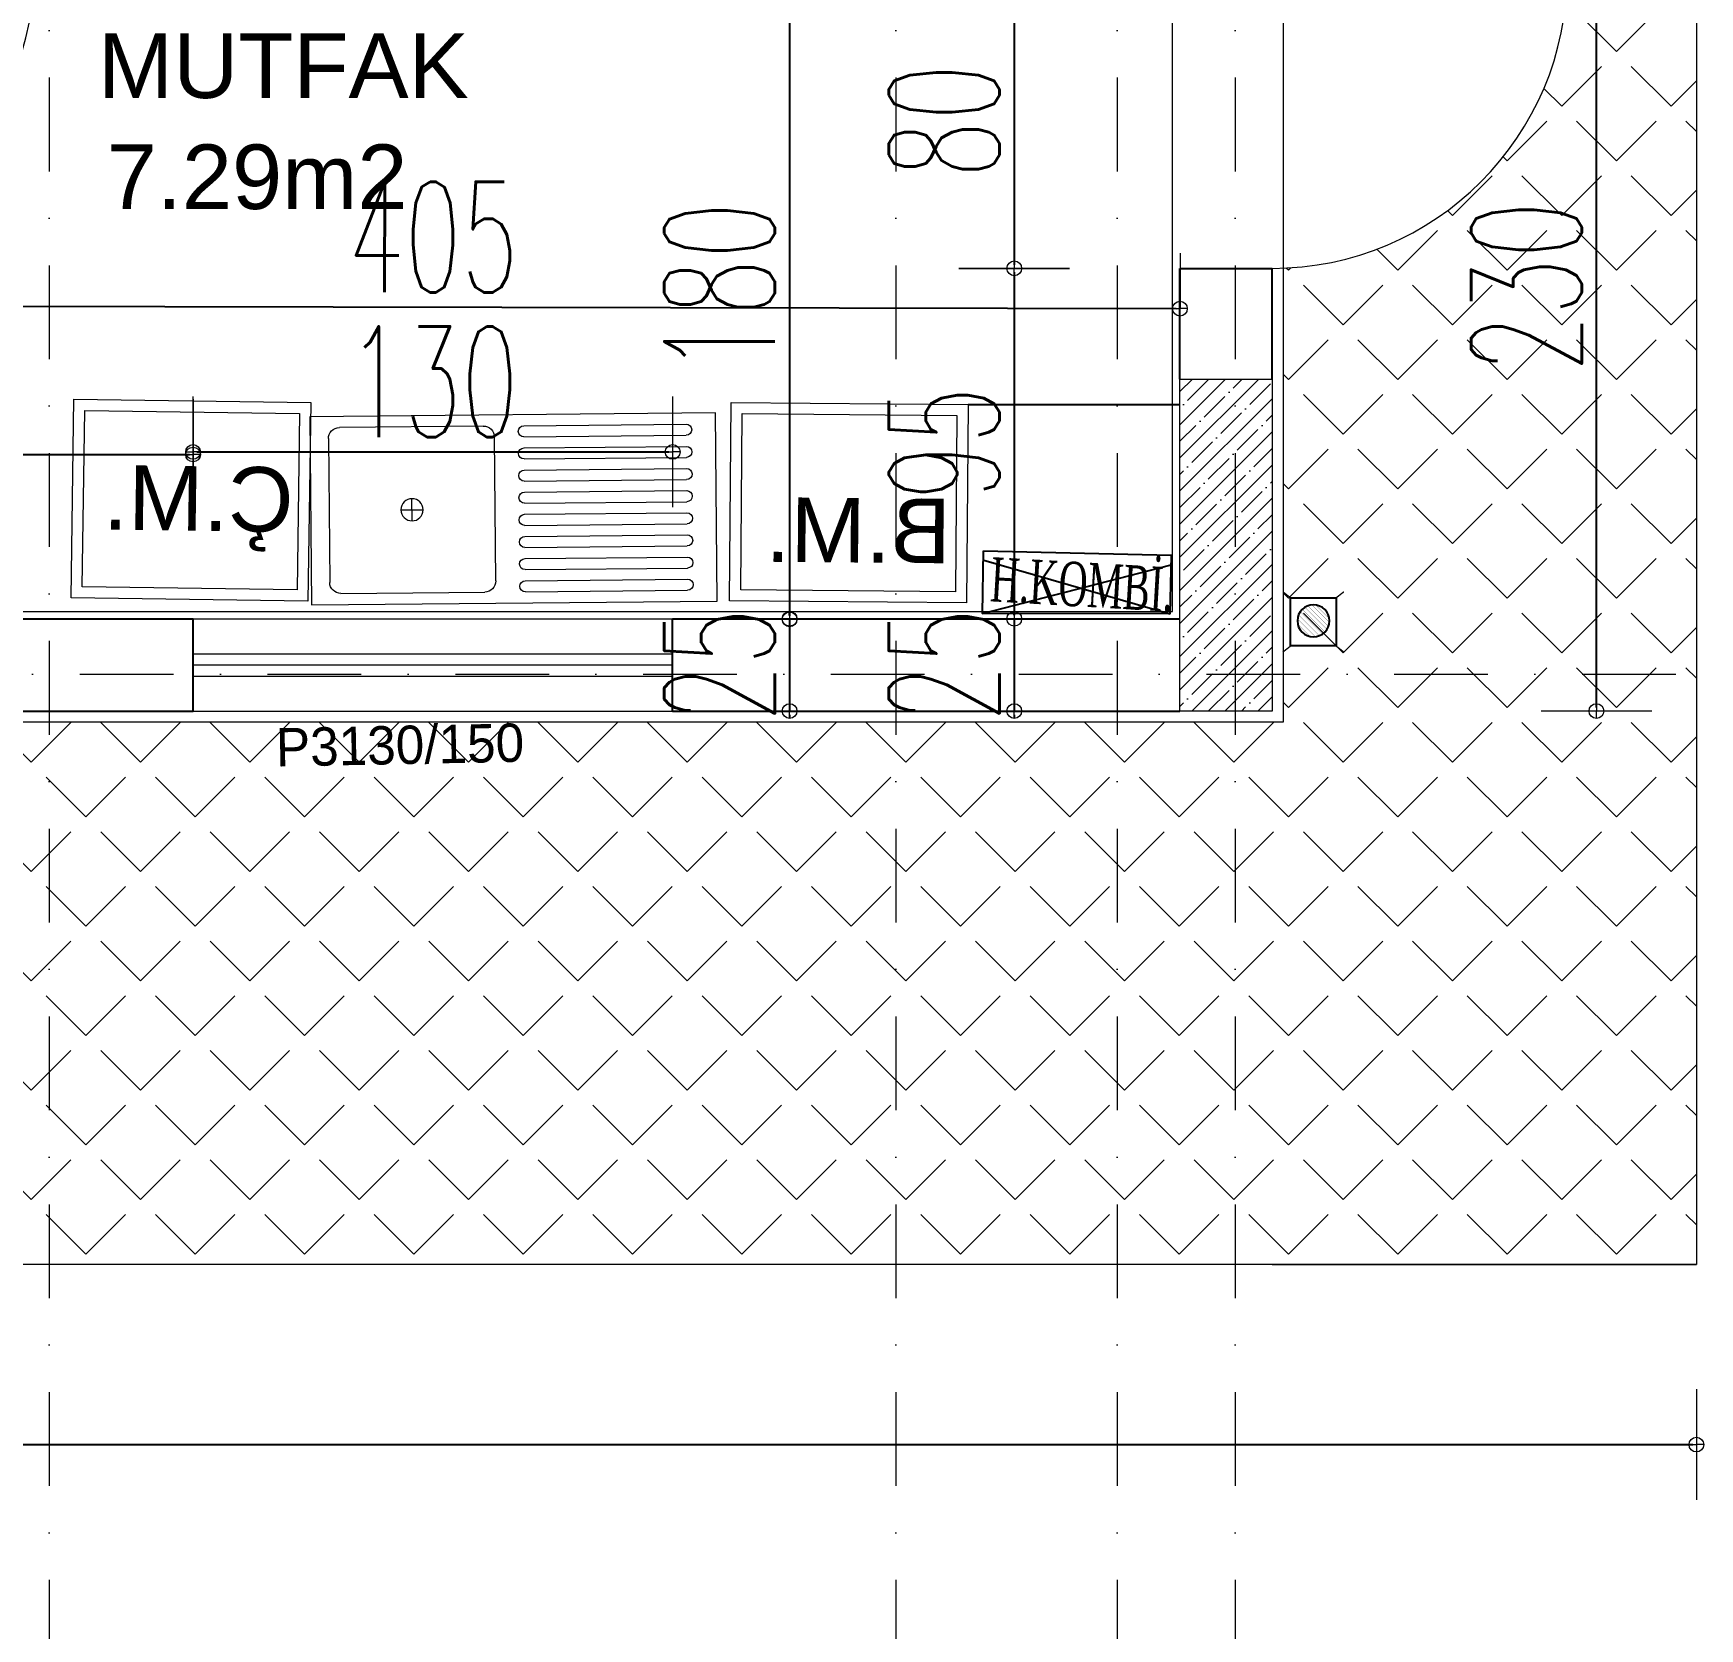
# Model space of a CAD drawing. Header units: millimetres. Extents: x -16104 to 67872, y -88009 to 12107.
# Drawn here: x 8505.8 to 8957.5, y 9366.8 to 9799.3 of the extents above; entities that cross this region are included whole.
import ezdxf

# ---------------------------------------------------------------- set-up
doc = ezdxf.new("R2010")
doc.units = ezdxf.units.MM
doc.linetypes.add('DASHDOTX2', pattern=[50.8, 25.4, -12.7, 0, -12.7])
doc.layers.get('0').update_dxf_attribs({"color": 241})
for name, color, linetype, lineweight in [('akslar', 144, 'Continuous', 20), ('balkon', 6, 'Continuous', 5), ('duvar', 123, 'Continuous', 25), ('emsal&kolon', 1, 'Continuous', 5), ('kapı', 3, 'Continuous', 5), ('kolon', 1, 'Continuous', 5), ('OLCU', 54, 'Continuous', 13), ('PASEMCON', 2, 'Continuous', 9), ('pencere', 5, 'Continuous', 5), ('POZ', 36, 'Continuous', 18), ('SıVA', 40, 'Continuous', 9), ('tefriş', 30, 'Continuous', 5), ('ÖLÇÜ', 252, 'Continuous', 20)]:
    doc.layers.add(name, color=color, linetype=linetype, lineweight=lineweight)
doc.styles.add('DIM', font='Txttw.shx', dxfattribs={"width": 0.6})
doc.styles.add('DIN', font='times.ttf', dxfattribs={"width": 0.6})
doc.styles.add('M2', font='stylu.ttf', dxfattribs={"height": 10})
doc.dimstyles.new('50', dxfattribs={"dimscale": 0, "dimtxt": 30, "dimasz": 1, "dimexe": 0, "dimexo": 2, "dimgap": 4, "dimtad": 1, "dimdec": 0, "dimzin": 0, "dimdsep": 46, "dimtxsty": 'DIM', "dimblk1": 'DOT', "dimblk2": 'DOT', "dimsah": 1, "dimcen": 1.5, "dimdle": 3, "dimse1": 1, "dimse2": 1, "dimclrd": 256, "dimclre": 9, "dimclrt": 256, "dimadec": 0, "dimazin": 0, "dimtfac": 0.24, "dimtdec": 0, "dimtix": 1, "dimtmove": 2, "dimatfit": 3, "dimldrblk": 'DOT', "dimfxl": 0, "dimtolj": 1, "dimtzin": 15, "dimarcsym": 0})

# ---------------------------------------------------------------- blocks, each defined once
blk = doc.blocks.new('nb')
at = {"layer": 'tefriş'}
for points in [[(2093.6, -356.31), (2093.6, -292.09), (2039.78, -292.09), (2039.78, -356.31)], [(2090.6, -353.31), (2090.6, -295.09), (2042.78, -295.09), (2042.78, -353.31)]]:
    blk.add_lwpolyline(points, close=True, dxfattribs=at)
at = {"layer": 'tefriş', "insert": (2053.03, -347.96), "char_height": 17.5, "width": 1076.8413, "attachment_point": 9, "rotation": 270}
blk.add_mtext('{\\fArial|b0|i0|c162|p34;Ç.M.}', dxfattribs=at)
blk = doc.blocks.new('öu')
at = {"layer": 'tefriş'}
for points in [[(2090.97, -468.94), (2090.97, -404.72), (2037.16, -404.72), (2037.16, -468.94)], [(2087.97, -465.94), (2087.97, -407.72), (2040.16, -407.72), (2040.16, -465.94)]]:
    blk.add_lwpolyline(points, close=True, dxfattribs=at)
at = {"layer": 'tefriş', "insert": (2047.87, -459.36), "char_height": 17.5, "width": 1076.8413, "attachment_point": 9, "rotation": 270}
blk.add_mtext('{\\fArial|b0|i0|c162|p34;B.M.}', dxfattribs=at)
blk = doc.blocks.new('new block')
at = {"layer": 'tefriş'}
for p, q in [((1269.85, 5670.26), (1379.85, 5670.26)), ((1269.85, 5619.26), (1269.85, 5670.26)), ((1379.85, 5670.26), (1379.85, 5619.26)), ((1274.85, 5625.26), (1274.85, 5664.26)), ((1277.85, 5667.26), (1316.85, 5667.26)), ((1319.85, 5664.26), (1319.85, 5625.26)), ((1327.85, 5667.26), (1371.85, 5667.26)), ((1327.85, 5664.26), (1371.85, 5664.26)), ((1327.85, 5661.26), (1371.85, 5661.26)), ((1327.85, 5658.26), (1371.85, 5658.26)), ((1327.85, 5655.26), (1371.85, 5655.26)), ((1327.85, 5652.26), (1371.85, 5652.26)), ((1297.35, 5647.76), (1297.35, 5641.76)), ((1327.85, 5649.26), (1371.85, 5649.26)), ((1327.85, 5646.26), (1371.85, 5646.26)), ((1294.35, 5644.76), (1300.35, 5644.76)), ((1327.85, 5643.26), (1371.85, 5643.26)), ((1327.85, 5640.26), (1371.85, 5640.26)), ((1327.85, 5637.26), (1371.85, 5637.26)), ((1327.85, 5634.26), (1371.85, 5634.26)), ((1327.85, 5631.26), (1371.85, 5631.26)), ((1327.85, 5628.26), (1371.85, 5628.26)), ((1327.85, 5625.26), (1371.85, 5625.26)), ((1379.85, 5619.26), (1269.85, 5619.26)), ((1316.85, 5622.26), (1277.85, 5622.26)), ((1327.85, 5622.26), (1371.85, 5622.26))]:
    blk.add_line(p, q, dxfattribs=at)
blk.add_circle((1297.35, 5644.76), 3, dxfattribs=at)
for centre, radius, start, end in [((1277.85, 5664.26), 3, 90, 180), ((1316.85, 5664.26), 3, 0, 90), ((1327.85, 5665.76), 1.5, 90, 270), ((1371.85, 5665.76), 1.5, 270, 90), ((1327.85, 5659.76), 1.5, 90, 270), ((1371.85, 5659.76), 1.5, 270, 90), ((1327.85, 5653.76), 1.5, 90, 270), ((1371.85, 5653.76), 1.5, 270, 90), ((1327.85, 5647.76), 1.5, 90, 270), ((1371.85, 5647.76), 1.5, 270, 90), ((1327.85, 5641.76), 1.5, 90, 270), ((1371.85, 5641.76), 1.5, 270, 90), ((1327.85, 5635.76), 1.5, 90, 270), ((1371.85, 5635.76), 1.5, 270, 90), ((1327.85, 5629.76), 1.5, 90, 270), ((1371.85, 5629.76), 1.5, 270, 90), ((1277.85, 5625.26), 3, 180, 270), ((1316.85, 5625.26), 3, 270, 0), ((1327.85, 5623.76), 1.5, 90, 270), ((1371.85, 5623.76), 1.5, 270, 90)]:
    blk.add_arc(centre, radius, start, end, dxfattribs=at)
blk = doc.blocks.new('DOT')
for p, q in [((0, 15), (0, -15)), ((-2, 0), (0, 0)), ((2, 0), (0, 0))]:
    blk.add_line(p, q)
blk.add_circle((0, 0), 2)
blk = doc.blocks.new('*D3952')
at = {"layer": 'Defpoints', "color": 0, "transparency": 16777216}
for p in [(8549.1, 9685.08), (8411.6, 9640.54), (8549.1, 9640.54)]:
    blk.add_point(p, dxfattribs=at)
at = {"layer": 'OLCU', "lineweight": -2, "transparency": 16777216}
blk.add_line((8412.6, 9685.08), (8548.1, 9685.08), dxfattribs=at)
at = {"layer": 'OLCU', "lineweight": -2, "transparency": 16777216, "rotation": 180}
blk.add_blockref('DOT', (8411.6, 9685.08), dxfattribs=at)
at = {"layer": 'OLCU', "lineweight": -2, "transparency": 16777216}
blk.add_blockref('DOT', (8549.1, 9685.08), dxfattribs=at)
at = {"layer": 'OLCU', "transparency": 16777216, "insert": (8480.35, 9704.08), "char_height": 30, "attachment_point": 5, "style": 'DIM'}
blk.add_mtext('\\A1;138', dxfattribs=at)
blk = doc.blocks.new('*D3953')
at = {"layer": 'Defpoints', "color": 0, "transparency": 16777216}
for p in [(8679.1, 9685.79), (8549.1, 9640.54), (8679.1, 9640.54)]:
    blk.add_point(p, dxfattribs=at)
at = {"layer": 'OLCU', "lineweight": -2, "transparency": 16777216}
blk.add_line((8550.1, 9685.79), (8678.1, 9685.79), dxfattribs=at)
at = {"layer": 'OLCU', "lineweight": -2, "transparency": 16777216, "rotation": 180}
blk.add_blockref('DOT', (8549.1, 9685.79), dxfattribs=at)
at = {"layer": 'OLCU', "lineweight": -2, "transparency": 16777216}
blk.add_blockref('DOT', (8679.1, 9685.79), dxfattribs=at)
at = {"layer": 'OLCU', "transparency": 16777216, "insert": (8614.1, 9704.79), "char_height": 30, "attachment_point": 5, "style": 'DIM'}
blk.add_mtext('\\A1;130', dxfattribs=at)
blk = doc.blocks.new('*D3955')
at = {"layer": 'Defpoints', "color": 0, "transparency": 16777216}
for p in [(8816.6, 9735.54), (8771.69, 9640.54), (8816.6, 9640.54)]:
    blk.add_point(p, dxfattribs=at)
at = {"layer": 'OLCU', "lineweight": -2, "transparency": 16777216}
blk.add_line((8771.69, 9734.54), (8771.69, 9641.54), dxfattribs=at)
for p, rotation in [((8771.69, 9735.54), 90), ((8771.69, 9640.54), 270)]:
    blk.add_blockref('DOT', p, dxfattribs=dict(at, rotation=rotation))
at = {"layer": 'OLCU', "transparency": 16777216, "insert": (8752.69, 9688.04), "char_height": 30, "attachment_point": 5, "rotation": 90, "style": 'DIM'}
blk.add_mtext('\\A1;95', dxfattribs=at)
blk = doc.blocks.new('*D3956')
at = {"layer": 'Defpoints', "color": 0, "transparency": 16777216}
for p in [(8816.6, 9815.54), (8771.69, 9735.54), (8816.6, 9735.54)]:
    blk.add_point(p, dxfattribs=at)
at = {"layer": 'OLCU', "lineweight": -2, "transparency": 16777216}
blk.add_line((8771.69, 9814.54), (8771.69, 9736.54), dxfattribs=at)
for p, rotation in [((8771.69, 9815.54), 90), ((8771.69, 9735.54), 270)]:
    blk.add_blockref('DOT', p, dxfattribs=dict(at, rotation=rotation))
at = {"layer": 'OLCU', "transparency": 16777216, "insert": (8752.69, 9775.54), "char_height": 30, "attachment_point": 5, "rotation": 90, "style": 'DIM'}
blk.add_mtext('\\A1;80', dxfattribs=at)
blk = doc.blocks.new('*D3895')
at = {"layer": 'Defpoints', "color": 0, "transparency": 16777216}
for p in [(8710.8, 9820.38), (8710.8, 9640.38), (8710.8, 9640.38)]:
    blk.add_point(p, dxfattribs=at)
at = {"layer": 'OLCU', "lineweight": -2, "transparency": 16777216}
blk.add_line((8710.8, 9819.38), (8710.8, 9641.38), dxfattribs=at)
for p, rotation in [((8710.8, 9820.38), 90), ((8710.8, 9640.38), 270)]:
    blk.add_blockref('DOT', p, dxfattribs=dict(at, rotation=rotation))
at = {"layer": 'OLCU', "transparency": 16777216, "insert": (8691.8, 9730.38), "char_height": 30, "attachment_point": 5, "rotation": 90, "style": 'DIM'}
blk.add_mtext('\\A1;180', dxfattribs=at)
blk = doc.blocks.new('*D3846')
at = {"layer": 'Defpoints', "color": 0, "transparency": 16777216}
for p in [(8771.69, 9640.54), (8771.69, 9615.54), (8771.69, 9615.54)]:
    blk.add_point(p, dxfattribs=at)
at = {"layer": 'OLCU', "lineweight": -2, "transparency": 16777216}
for p, q in [((8771.69, 9641.54), (8771.69, 9642.54)), ((8771.69, 9640.54), (8771.69, 9615.54)), ((8771.69, 9614.54), (8771.69, 9613.54))]:
    blk.add_line(p, q, dxfattribs=at)
for p, rotation in [((8771.69, 9640.54), 270), ((8771.69, 9615.54), 90)]:
    blk.add_blockref('DOT', p, dxfattribs=dict(at, rotation=rotation))
at = {"layer": 'OLCU', "transparency": 16777216, "insert": (8752.69, 9628.04), "char_height": 30, "attachment_point": 5, "rotation": 90, "style": 'DIM'}
blk.add_mtext('\\A1;25', dxfattribs=at)
blk = doc.blocks.new('*D3847')
at = {"layer": 'Defpoints', "color": 0, "transparency": 16777216}
for p in [(8710.8, 9640.54), (8710.8, 9615.54), (8710.8, 9615.54)]:
    blk.add_point(p, dxfattribs=at)
at = {"layer": 'OLCU', "lineweight": -2, "transparency": 16777216}
for p, q in [((8710.8, 9641.54), (8710.8, 9642.54)), ((8710.8, 9640.54), (8710.8, 9615.54)), ((8710.8, 9614.54), (8710.8, 9613.54))]:
    blk.add_line(p, q, dxfattribs=at)
for p, rotation in [((8710.8, 9640.54), 270), ((8710.8, 9615.54), 90)]:
    blk.add_blockref('DOT', p, dxfattribs=dict(at, rotation=rotation))
at = {"layer": 'OLCU', "transparency": 16777216, "insert": (8691.8, 9628.04), "char_height": 30, "attachment_point": 5, "rotation": 90, "style": 'DIM'}
blk.add_mtext('\\A1;25', dxfattribs=at)
blk = doc.blocks.new('*D3908')
at = {"layer": 'Defpoints', "color": 0, "transparency": 16777216}
for p in [(7871.6, 9465.54), (8956.6, 9465.54), (8956.6, 9416.71)]:
    blk.add_point(p, dxfattribs=at)
at = {"layer": 'OLCU', "lineweight": -2, "transparency": 16777216}
blk.add_line((7872.6, 9416.71), (8955.6, 9416.71), dxfattribs=at)
at = {"layer": 'OLCU', "lineweight": -2, "transparency": 16777216, "rotation": 180}
blk.add_blockref('DOT', (7871.6, 9416.71), dxfattribs=at)
at = {"layer": 'OLCU', "lineweight": -2, "transparency": 16777216}
blk.add_blockref('DOT', (8956.6, 9416.71), dxfattribs=at)
at = {"layer": 'OLCU', "transparency": 16777216, "insert": (8414.1, 9435.71), "char_height": 30, "attachment_point": 5, "style": 'DIM'}
blk.add_mtext('\\A1;1085', dxfattribs=at)
blk = doc.blocks.new('*D3909')
at = {"layer": 'Defpoints', "color": 0, "transparency": 16777216}
for p in [(8956.6, 10075.54), (8956.6, 9465.54), (8998.35, 9465.54)]:
    blk.add_point(p, dxfattribs=at)
at = {"layer": 'OLCU', "lineweight": -2, "transparency": 16777216}
blk.add_line((8998.35, 10074.54), (8998.35, 9466.54), dxfattribs=at)
for p, rotation in [((8998.35, 10075.54), 90), ((8998.35, 9465.54), 270)]:
    blk.add_blockref('DOT', p, dxfattribs=dict(at, rotation=rotation))
at = {"layer": 'OLCU', "transparency": 16777216, "insert": (8979.35, 9770.54), "char_height": 30, "attachment_point": 5, "rotation": 90, "style": 'DIM'}
blk.add_mtext('\\A1;610', dxfattribs=at)
blk = doc.blocks.new('A$C412C2498')
at = {"color": 5, "const_width": 0.6}
for points in [[(3.64, 24.29), (0.19, 27)], [(23.8, 24.29), (27.26, 27)], [(3.64, 2.95), (0.19, 0.24)], [(23.8, 2.95), (27.26, 0.24)]]:
    blk.add_lwpolyline(points, dxfattribs=at)
at = {"color": 5}
blk.add_lwpolyline([(23.8, 24.29), (3.64, 24.29), (3.64, 2.95), (23.8, 2.95)], close=True, dxfattribs=at)
at = {"const_width": 0.1}
for points in [[(6.68, 12.23), (14.63, 20.17)], [(6.76, 14.48), (12.37, 20.1)], [(7.15, 10.44), (16.41, 19.71)], [(7.89, 9.07), (17.79, 18.97)], [(8.8, 8), (18.86, 18.06)], [(9.96, 7.09), (19.77, 16.9)], [(11.26, 6.45), (20.41, 15.6)], [(13.03, 6.04), (20.82, 13.83)], [(14.77, 6.07), (20.78, 12.09)], [(17.41, 7.02), (19.84, 9.45)]]:
    blk.add_lwpolyline(points, dxfattribs=at)
blk.add_circle((13.74, 13.11), 7.12)
blk = doc.blocks.new('A$C5E2C1EC0')
at = {"xscale": 0.6105719971092185, "yscale": 0.6105719971092185, "zscale": 0.6105719971092185}
blk.add_blockref('A$C412C2498', (0, 0), dxfattribs=at)
blk = doc.blocks.new('ae')
at = {"layer": 'duvar'}
for p, q in [((75773.51, -20952.17), (75824.86, -20963.16)), ((75774.14, -20966.63), (75824.26, -20949.94))]:
    blk.add_line(p, q, dxfattribs=at)
blk.add_lwpolyline([(75773.26, -20949.63), (75824.12, -20947.34), (75824.86, -20963.16), (75774.14, -20966.63)], close=True, dxfattribs=at)
at = {"layer": 'PASEMCON', "color": 7, "style": 'DIN', "width": 0.6}
blk.add_text('H.KOMBİ.', height=12.004, rotation=0.6644, dxfattribs=at).set_placement((75775.83, -20963.19))
blk = doc.blocks.new('*D3913')
at = {"layer": 'Defpoints', "color": 0, "transparency": 16777216}
for p in [(8841.6, 10220.04), (9070.21, 10220.04), (8841.6, 9615.54)]:
    blk.add_point(p, dxfattribs=at)
at = {"layer": 'OLCU', "lineweight": -2, "transparency": 16777216}
blk.add_line((9070.21, 9616.54), (9070.21, 10219.04), dxfattribs=at)
for p, rotation in [((9070.21, 10220.04), 90), ((9070.21, 9615.54), 270)]:
    blk.add_blockref('DOT', p, dxfattribs=dict(at, rotation=rotation))
at = {"layer": 'OLCU', "transparency": 16777216, "insert": (9051.21, 9917.79), "char_height": 30, "attachment_point": 5, "rotation": 90, "style": 'DIM'}
blk.add_mtext('\\A1;605', dxfattribs=at)
blk = doc.blocks.new('*D3914')
at = {"layer": 'Defpoints', "color": 0, "transparency": 16777216}
for p in [(8841.6, 9845.54), (8929.51, 9845.54), (8841.6, 9615.54)]:
    blk.add_point(p, dxfattribs=at)
at = {"layer": 'OLCU', "lineweight": -2, "transparency": 16777216}
blk.add_line((8929.51, 9616.54), (8929.51, 9844.54), dxfattribs=at)
for p, rotation in [((8929.51, 9845.54), 90), ((8929.51, 9615.54), 270)]:
    blk.add_blockref('DOT', p, dxfattribs=dict(at, rotation=rotation))
at = {"layer": 'OLCU', "transparency": 16777216, "insert": (8910.51, 9730.54), "char_height": 30, "attachment_point": 5, "rotation": 90, "style": 'DIM'}
blk.add_mtext('\\A1;230', dxfattribs=at)
blk = doc.blocks.new('*D3862')
at = {"layer": 'Defpoints', "color": 0, "transparency": 16777216}
for p in [(8411.6, 9725.42), (8816.6, 9724.63), (8816.6, 9724.63)]:
    blk.add_point(p, dxfattribs=at)
at = {"layer": 'OLCU', "lineweight": -2, "transparency": 16777216}
blk.add_line((8412.6, 9725.42), (8815.6, 9724.63), dxfattribs=at)
for p, rotation in [((8411.6, 9725.42), 179.8879765038696), ((8816.6, 9724.63), 359.8879765038696)]:
    blk.add_blockref('DOT', p, dxfattribs=dict(at, rotation=rotation))
at = {"layer": 'OLCU', "transparency": 16777216, "insert": (8614.13, 9744.02), "char_height": 30, "attachment_point": 5, "rotation": 359.888, "style": 'DIM'}
blk.add_mtext('\\A1;405', dxfattribs=at)

msp = doc.modelspace()

# ---------------------------------------------------------------- hatches: boundary and pattern name
at = {"layer": 'kolon'}
h = msp.add_hatch(dxfattribs=at)
h.set_pattern_fill('ANSI35,_O', color=256)
h.set_pattern_definition([(45, (3348.578, 6128.949), (-4.490128, 4.490128), []), (45, (3353.0684, 6128.949), (-4.490128, 4.490128), [7.9375, -1.5875, 0, -1.5875])])
h.paths.add_polyline_path([(8841.6, 9705.54), (8816.6, 9705.54), (8816.6, 9695.54), (8816.6, 9670.54), (8816.6, 9615.54), (8841.6, 9615.54)])
at = {"layer": 'ÖLÇÜ'}
h = msp.add_hatch(dxfattribs=at)
h.set_pattern_fill('ANGLE,_O', color=256, scale=3, angle=45)
h.set_pattern_definition([(45, (-4e-12, 0), (-14.817423, 14.817423), [15.24, -5.715]), (135, (-4e-12, 0), (-14.817423, -14.817423), [15.24, -5.715])])
h.paths.add_polyline_path([(8831.6, 9848.54), (8844.6, 9848.54), (8844.6, 9815.54), (8921.6, 9815.54, -0.40327), (8844.6, 9735.6), (8844.6, 9625.54), (8956.6, 9625.54), (8956.6, 10065.54), (8831.6, 10065.54)])
h.paths.add_polyline_path([(8831.6, 10065.54), (8809.6, 10065.54), (8809.6, 9848.54), (8831.6, 9848.54)])
h.paths.add_polyline_path([(8831.6, 10065.54), (8831.6, 10075.54), (8809.6, 10075.54), (8809.6, 10065.54)])
h.paths.add_polyline_path([(8956.6, 10065.54), (8956.6, 10075.54), (8831.6, 10075.54), (8831.6, 10065.54)])
h.paths.add_polyline_path([(8956.6, 9625.54), (8844.6, 9625.54), (8844.6, 9612.54), (8831.6, 9612.54), (8831.6, 9465.54), (8956.6, 9465.54)])
h.paths.add_polyline_path([(8831.6, 9612.54), (8799.6, 9612.54), (8799.6, 9465.54), (8831.6, 9465.54)])
h.paths.add_polyline_path([(8799.6, 9612.54), (8739.6, 9612.54), (8739.6, 9465.54), (8799.6, 9465.54)])
h.paths.add_polyline_path([(8739.6, 9612.54), (8600.53, 9612.54), (8600.53, 9465.54), (8739.6, 9465.54)])
h.paths.add_polyline_path([(8505.1, 9465.54), (8600.53, 9465.54), (8600.53, 9612.54), (8505.1, 9612.54)])
h.paths.add_polyline_path([(8396.6, 9535.54, -0.291436), (8324.1, 9581.73), (8324.1, 9465.54), (8505.1, 9465.54), (8505.1, 9612.54), (8396.6, 9612.54)])
h.paths.add_polyline_path([(8324.1, 9581.73, -0.100072), (8316.65, 9612.54), (8089.6, 9612.54), (8089.6, 9465.54), (8324.1, 9465.54)])
h.paths.add_polyline_path([(8825.95, 9846.3), (8826.21, 9936.8), (8808.44, 9936.85), (8808.18, 9846.35)], flags=9)
h.paths.add_polyline_path([(8568.79, 9596.1), (8659.26, 9597.9), (8658.91, 9615.67), (8568.43, 9613.87)], flags=9)
h.paths.add_polyline_path([(8394.24, 9496.76), (8482.25, 9496.76), (8482.25, 9466.97), (8394.24, 9466.97)], flags=24)
h.paths.add_polyline_path([(8387.27, 9533.24), (8475.68, 9533.24), (8475.68, 9506.4), (8387.27, 9506.4)], flags=24)
h.paths.add_polyline_path([(8182.26, 9598.06), (8272.73, 9599.86), (8272.38, 9617.63), (8181.9, 9615.83)], flags=9)

# ---------------------------------------------------------------- linework, layer by layer
at = {"layer": 'akslar', "linetype": 'DASHDOTX2'}
for p, q in [((8510.1, 11925.04), (8510.1, 9115.54)), ((8739.6, 11925.04), (8739.6, 9115.54)), ((8799.6, 11925.04), (8799.6, 9115.54)), ((8831.6, 11925.04), (8831.6, 9115.54)), ((6889.6, 9625.54), (9939.6, 9625.54))]:
    msp.add_line(p, q, dxfattribs=at)
at = {"layer": 'balkon'}
for p, q in [((8956.6, 10075.54), (8956.6, 9465.54)), ((8956.6, 9465.54), (7871.6, 9465.54)), ((8841.6, 9465.54), (8956.6, 9465.54))]:
    msp.add_line(p, q, dxfattribs=at)
at = {"layer": 'duvar'}
for p, q in [((8816.6, 9705.54), (8816.6, 9735.54)), ((8816.6, 9705.54), (8816.6, 9735.54)), ((8816.6, 9735.54), (8841.6, 9735.54)), ((8841.6, 9705.54), (8841.6, 9735.54)), ((8759.19, 9698.66), (8816.6, 9698.66)), ((8411.6, 9640.54), (8549.1, 9640.54)), ((8549.1, 9615.54), (8549.1, 9640.54)), ((8679.1, 9640.54), (8816.6, 9640.54)), ((8679.1, 9615.54), (8679.1, 9640.54)), ((8396.6, 9615.54), (8549.1, 9615.54)), ((8679.1, 9615.54), (8816.6, 9615.54))]:
    msp.add_line(p, q, dxfattribs=at)
at = {"layer": 'emsal&kolon'}
msp.add_lwpolyline([(8816.6, 9705.54), (8841.6, 9705.54), (8841.6, 9615.54), (8816.6, 9615.54), (8816.6, 9705.54)], dxfattribs=at)
at = {"layer": 'kapı'}
for centre, radius in [((8416.6, 9820.54), 90), ((8841.6, 9815.54), 80)]:
    msp.add_arc(centre, radius, 270, 0, dxfattribs=at)
at = {"layer": 'pencere'}
for p, q in [((8549.1, 9640.54), (8679.1, 9640.54)), ((8549.1, 9631.04), (8679.1, 9631.04)), ((8549.1, 9628.04), (8679.1, 9628.04)), ((8549.1, 9625.04), (8679.1, 9625.04)), ((8549.1, 9615.54), (8679.1, 9615.54))]:
    msp.add_line(p, q, dxfattribs=at)
at = {"layer": 'SıVA'}
for points in [[(7386.6, 11428.04), (9442.6, 11428.04), (9442.6, 10487.04), (8809.6, 10487.04), (8809.6, 9848.54), (8844.6, 9848.54), (8844.6, 9612.54), (8018.6, 9612.54), (8018.6, 10343.04), (8186.6, 10343.04), (8186.6, 10487.04), (7386.6, 10487.04)], [(8413.6, 9642.54), (8814.6, 9642.54), (8814.6, 9735.54), (8814.6, 9818.54), (8413.6, 9818.54)]]:
    msp.add_lwpolyline(points, close=True, dxfattribs=at)

# ---------------------------------------------------------------- block references
at = {"ltscale": 50, "xscale": -1, "rotation": 180}
msp.add_blockref('A$C5E2C1EC0', (8844.39, 9648.02), dxfattribs=at)
at = {"layer": 'pencere', "xscale": -1}
for name, p, rotation in [('nb', (8844.29, 7601.76), 269.2129970820496), ('öu', (9146.43, 7604.38), 269.5213064302137)]:
    msp.add_blockref(name, p, dxfattribs=dict(at, rotation=rotation))
at = {"layer": 'SıVA', "rotation": 356.0339278008885}
msp.add_blockref('ae', (-65379.43, 35799.38), dxfattribs=at)
at = {"layer": 'tefriş', "xscale": -1, "rotation": 180.5369194315109}
msp.add_blockref('new block', (7258.27, 15302.45), dxfattribs=at)

# ---------------------------------------------------------------- texts
at = {"layer": 'emsal&kolon', "char_height": 17.5, "width": 1076.8413}
for s, insert, attachment_point in [('{\\fArial|b0|i0|c162|p34;MUTFAK}', (8623.84, 9781.47), 9), ('{\\fArial|b0|i0|c162|p34;7.29m2}', (8525.68, 9751.38), 7)]:
    msp.add_mtext(s, dxfattribs=dict(at, insert=insert, attachment_point=attachment_point))
at = {"layer": 'POZ', "style": 'M2', "flags": 4}
msp.add_attdef('P3130/150', (8571.66, 9600.49), 'K1 80/210', height=10.4, rotation=1.1392, dxfattribs=at)

# ---------------------------------------------------------------- dimensions: what is measured, and where the dimension line sits
at = {"layer": 'OLCU'}
for p1, p2, distance, picture, middle in [((8841.5959038, 9615.54463968), (8841.5959038, 10220.04463968), -228.6181728, '*D3913', (9051.2140766, 9917.79463968)), ((8956.6, 10075.54), (8956.6, 9465.54), 41.76, '*D3909', (8979.35, 9770.54)), ((8411.6, 9725.42), (8816.6, 9724.63), 0, '*D3862', (8614.13, 9744.02)), ((8710.8, 9640.54), (8710.8, 9615.54), 0, '*D3847', (8691.8, 9628.04)), ((8771.69, 9640.54), (8771.69, 9615.54), 0, '*D3846', (8752.69, 9628.04)), ((7871.6, 9465.54), (8956.6, 9465.54), -48.83, '*D3908', (8414.1, 9435.71))]:
    dim = msp.add_aligned_dim(p1=p1, p2=p2, distance=distance, dimstyle='50', override={"dimscale": 1}, dxfattribs=at)
    dim.commit()
    dim.dimension.update_dxf_attribs({"geometry": picture, "text_midpoint": middle})
for base, p1, p2, picture, middle in [((8929.51, 9845.54), (8841.6, 9615.54), (8841.6, 9845.54), '*D3914', (8910.51, 9730.54)), ((8710.8, 9640.38), (8710.8, 9820.38), (8710.8, 9640.38), '*D3895', (8691.8, 9730.38)), ((8771.69, 9735.54), (8816.6, 9815.54), (8816.6, 9735.54), '*D3956', (8752.69, 9775.54)), ((8771.69, 9640.54), (8816.6, 9735.54), (8816.6, 9640.54), '*D3955', (8752.69, 9688.04))]:
    dim = msp.add_linear_dim(base=base, p1=p1, p2=p2, angle=90, dimstyle='50', override={"dimscale": 1}, dxfattribs=at)
    dim.commit()
    dim.dimension.update_dxf_attribs({"geometry": picture, "text_midpoint": middle})
for base, p1, p2, picture, middle in [((8549.0959038, 9685.07561956), (8411.5959038, 9640.54463968), (8549.0959038, 9640.54463968), '*D3952', (8480.3459038, 9704.07561956)), ((8679.1, 9685.79), (8549.1, 9640.54), (8679.1, 9640.54), '*D3953', (8614.1, 9704.79))]:
    dim = msp.add_linear_dim(base=base, p1=p1, p2=p2, dimstyle='50', override={"dimscale": 1}, dxfattribs=at)
    dim.commit()
    dim.dimension.update_dxf_attribs({"geometry": picture, "text_midpoint": middle})

doc.saveas('drawing.dxf')
